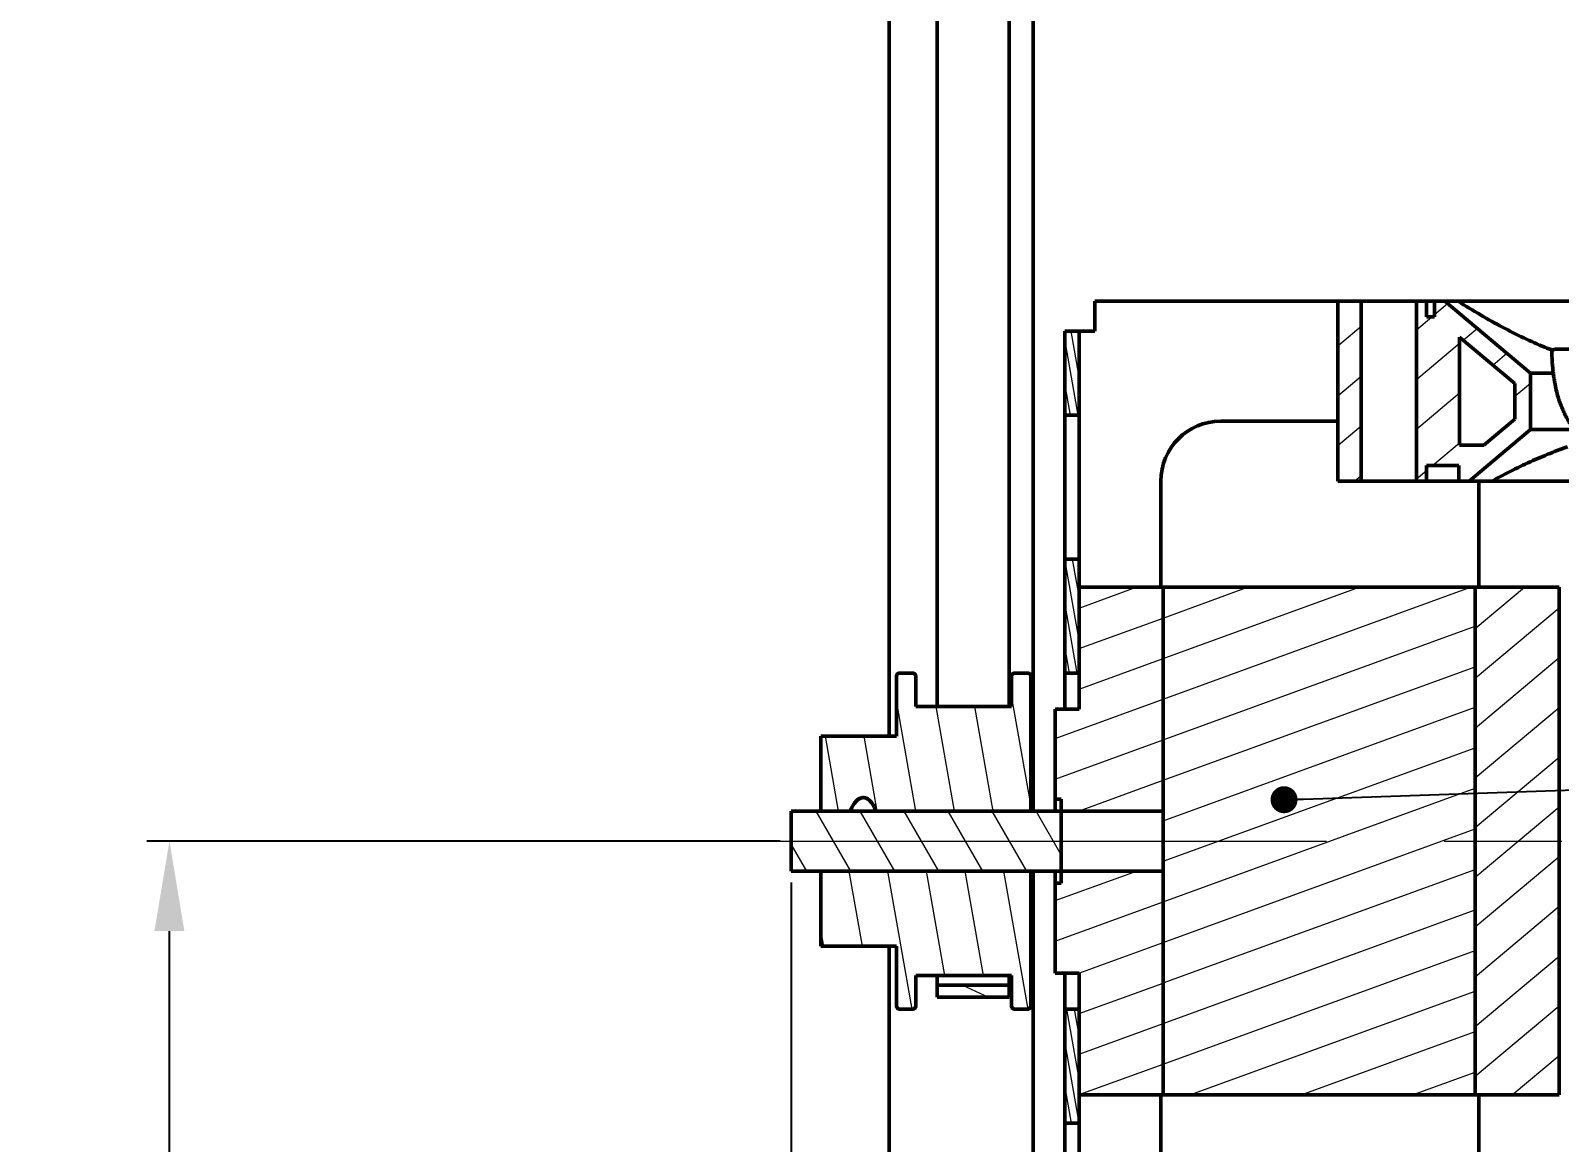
# Model space of a CAD drawing. Header units: inches. Extents: x -2049 to -860, y -317 to 524.
# Drawn here: x -1206 to -1121, y 83.4 to 145.2 of the extents above; entities that cross this region are included whole.
import ezdxf

# ---------------------------------------------------------------- set-up
doc = ezdxf.new("R2010")
doc.units = ezdxf.units.IN
doc.header["$LTSCALE"] = 2.574606
doc.header["$MEASUREMENT"] = 0
doc.header["$PDMODE"] = 3
doc.header["$PDSIZE"] = 0.3125
doc.linetypes.add('CENTERX2', pattern=[20.32, 12.7, -2.54, 2.54, -2.54])
doc.layers.get('0').update_dxf_attribs({"linetype": 'CONTINUOUS', "lineweight": 50})
doc.layers.get('Defpoints').update_dxf_attribs({"linetype": 'CONTINUOUS'})
for name, color, linetype, lineweight in [('dim', 7, 'CONTINUOUS', 9), ('from', 7, 'CONTINUOUS', 15), ('中心线', 7, 'CENTERX2', 15), ('细实线', 7, 'CONTINUOUS', 9), ('风扇', 7, 'CONTINUOUS', 50)]:
    doc.layers.add(name, color=color, linetype=linetype, lineweight=lineweight)
doc.styles.add('TEXTSTYLE_1', font='gdt', dxfattribs={"width": 0.8})
doc.dimstyles.new('ISO-25', dxfattribs={"dimtxt": 5, "dimasz": 5, "dimexe": 1.25, "dimexo": 0.625, "dimtad": 1, "dimdec": 0, "dimlfac": 1.5, "dimdsep": 46, "dimtxsty": 'TEXTSTYLE_1', "dimcen": 2.5, "dimclrd": 256, "dimclre": 256, "dimclrt": 256, "dimadec": 0, "dimazin": 0, "dimtfac": 1, "dimtdec": 0, "dimtmove": 0, "dimatfit": 3, "dimfxl": 1, "dimlwd": 25, "dimarcsym": 0})
doc.dimstyles.new('ISO-25$0', dxfattribs={"dimtxt": 5, "dimasz": 5, "dimexe": 1.25, "dimexo": 0.625, "dimtad": 1, "dimdec": 0, "dimlfac": 1.5, "dimdsep": 46, "dimtxsty": 'TEXTSTYLE_1', "dimcen": 2.5, "dimclrd": 256, "dimclre": 256, "dimclrt": 256, "dimadec": 0, "dimazin": 0, "dimtfac": 1, "dimtdec": 0, "dimtmove": 0, "dimatfit": 3, "dimfxl": 1, "dimlwd": 25, "dimarcsym": 0})
pattern_1 = [(40, (-1850.867, 3648.156), (-1.3605671, 1.6214607), [])]

# ---------------------------------------------------------------- blocks, each defined once
blk = doc.blocks.new('*D51')
at = {"layer": 'Defpoints', "color": 0, "transparency": 16777216}
for p in [(-1198.259, 100.168), (-1163.703, 100.168), (-1171.593, 52.37)]:
    blk.add_point(p, dxfattribs=at)
at = {"layer": 'dim', "lineweight": -2, "transparency": 16777216}
for p, q in [((-1164.328, 100.168), (-1199.509, 100.168)), ((-1172.218, 52.37), (-1199.509, 52.37))]:
    blk.add_line(p, q, dxfattribs=at)
at = {"layer": 'dim', "lineweight": 25, "transparency": 16777216}
blk.add_line((-1198.259, 57.37), (-1198.259, 95.168), dxfattribs=at)
at = {"layer": 'dim', "transparency": 16777216}
for points in [[(-1199.092, 95.168), (-1197.426, 95.168), (-1198.259, 100.168)], [(-1199.092, 57.37), (-1197.426, 57.37), (-1198.259, 52.37)]]:
    blk.add_solid(points, dxfattribs=at)
at = {"layer": 'dim', "transparency": 16777216, "insert": (-1201.384, 74.252), "char_height": 5, "attachment_point": 5, "rotation": 90, "style": 'TEXTSTYLE_1'}
blk.add_mtext('72', dxfattribs=at)
blk = doc.blocks.new('*D56')
at = {"layer": 'Defpoints', "color": 0, "transparency": 16777216}
for p in [(-1218.049, 403.303), (-1091.407, 403.303), (-1171.593, 52.37)]:
    blk.add_point(p, dxfattribs=at)
at = {"layer": 'dim', "lineweight": -2, "transparency": 16777216}
for p, q in [((-1092.032, 403.303), (-1219.299, 403.303)), ((-1172.218, 52.37), (-1219.299, 52.37))]:
    blk.add_line(p, q, dxfattribs=at)
at = {"layer": 'dim', "lineweight": 25, "transparency": 16777216}
blk.add_line((-1218.049, 57.37), (-1218.049, 398.303), dxfattribs=at)
at = {"layer": 'dim', "transparency": 16777216}
for points in [[(-1218.882, 398.303), (-1217.215, 398.303), (-1218.049, 403.303)], [(-1218.882, 57.37), (-1217.215, 57.37), (-1218.049, 52.37)]]:
    blk.add_solid(points, dxfattribs=at)
at = {"layer": 'dim', "transparency": 16777216, "insert": (-1221.174, 224.866), "char_height": 5, "attachment_point": 5, "rotation": 90, "style": 'TEXTSTYLE_1'}
blk.add_mtext('526', dxfattribs=at)
blk = doc.blocks.new('*D57')
at = {"layer": 'Defpoints', "color": 0, "transparency": 16777216}
for p in [(-1231.845, 446.968), (-1055.93, 446.968), (-1171.593, 52.37)]:
    blk.add_point(p, dxfattribs=at)
at = {"layer": 'dim', "lineweight": -2, "transparency": 16777216}
for p, q in [((-1056.555, 446.968), (-1233.095, 446.968)), ((-1172.218, 52.37), (-1233.095, 52.37))]:
    blk.add_line(p, q, dxfattribs=at)
at = {"layer": 'dim', "lineweight": 25, "transparency": 16777216}
blk.add_line((-1231.845, 57.37), (-1231.845, 441.968), dxfattribs=at)
at = {"layer": 'dim', "transparency": 16777216}
for points in [[(-1232.678, 441.968), (-1231.011, 441.968), (-1231.845, 446.968)], [(-1232.678, 57.37), (-1231.011, 57.37), (-1231.845, 52.37)]]:
    blk.add_solid(points, dxfattribs=at)
at = {"layer": 'dim', "transparency": 16777216, "insert": (-1234.97, 248.072), "char_height": 5, "attachment_point": 5, "rotation": 90, "style": 'TEXTSTYLE_1'}
blk.add_mtext('592', dxfattribs=at)
blk = doc.blocks.new('*D58')
at = {"layer": 'Defpoints', "color": 0, "transparency": 16777216}
for p in [(-1245.641, 472.967), (-1107.928, 472.967), (-1171.593, 52.37)]:
    blk.add_point(p, dxfattribs=at)
at = {"layer": 'dim', "lineweight": -2, "transparency": 16777216}
for p, q in [((-1108.553, 472.967), (-1246.891, 472.967)), ((-1172.218, 52.37), (-1246.891, 52.37))]:
    blk.add_line(p, q, dxfattribs=at)
at = {"layer": 'dim', "lineweight": 25, "transparency": 16777216}
blk.add_line((-1245.641, 57.37), (-1245.641, 467.967), dxfattribs=at)
at = {"layer": 'dim', "transparency": 16777216}
for points in [[(-1246.474, 467.967), (-1244.807, 467.967), (-1245.641, 472.967)], [(-1246.474, 57.37), (-1244.807, 57.37), (-1245.641, 52.37)]]:
    blk.add_solid(points, dxfattribs=at)
at = {"layer": 'dim', "transparency": 16777216, "insert": (-1248.766, 260.462), "char_height": 5, "attachment_point": 5, "rotation": 90, "style": 'TEXTSTYLE_1'}
blk.add_mtext('630', dxfattribs=at)
blk = doc.blocks.new('*D59')
at = {"layer": 'Defpoints', "color": 0, "transparency": 16777216}
for p in [(-1163.703, 98.502), (-956.437, 71.503), (-956.437, 39.031)]:
    blk.add_point(p, dxfattribs=at)
at = {"layer": 'dim', "lineweight": -2, "transparency": 16777216}
for p, q in [((-1163.703, 97.877), (-1163.703, 37.781)), ((-956.437, 70.878), (-956.437, 37.781))]:
    blk.add_line(p, q, dxfattribs=at)
at = {"layer": 'dim', "lineweight": 25, "transparency": 16777216}
blk.add_line((-1158.703, 39.031), (-961.437, 39.031), dxfattribs=at)
at = {"layer": 'dim', "transparency": 16777216}
for points in [[(-1158.703, 39.864), (-1158.703, 38.197), (-1163.703, 39.031)], [(-961.437, 39.864), (-961.437, 38.197), (-956.437, 39.031)]]:
    blk.add_solid(points, dxfattribs=at)
at = {"layer": 'dim', "transparency": 16777216, "insert": (-1060.684, 42.156), "char_height": 5, "attachment_point": 5, "style": 'TEXTSTYLE_1'}
blk.add_mtext('311', dxfattribs=at)

msp = doc.modelspace()

# ---------------------------------------------------------------- hatches: boundary and pattern name
at = {"layer": '细实线', "linetype": 'Continuous'}
h = msp.add_hatch(dxfattribs=at)
h.set_pattern_fill('DEFAULT__7', color=256, scale=3.758362, angle=155, style=0, pattern_type=0)
h.set_pattern_definition([(155, (-1203.7235, 1516.919), (-1.588352, -3.406233), [])])
edge = h.paths.add_edge_path()
edge.add_line((-1151.593, 91.504), (-1155.593, 91.504))
edge.add_line((-1155.593, 91.504), (-1155.593, 92.171))
edge.add_line((-1151.593, 92.171), (-1155.593, 92.171))
edge.add_line((-1151.593, 91.504), (-1151.593, 92.171))
edge = h.paths.add_edge_path()
edge.add_line((-1151.593, 466.321), (-1151.593, 467.007))
edge.add_line((-1151.593, 466.321), (-1155.593, 466.321))
edge.add_line((-1155.593, 466.321), (-1155.593, 467.007))
edge.add_line((-1151.593, 467.007), (-1155.593, 467.007))
h = msp.add_hatch(dxfattribs=at)
h.set_pattern_fill('ANSI31', color=256, scale=0.666667, angle=-5, style=0)
h.set_pattern_definition(pattern_1)
edge = h.paths.add_edge_path()
edge.add_line((-1066.979, 121.034), (-1065.188, 121.034))
edge.add_line((-1066.979, 121.034), (-1066.979, 120.168))
edge.add_line((-1067.545, 120.168), (-1066.979, 120.168))
edge.add_line((-1067.545, 120.168), (-1070.962, 123.034))
edge.add_line((-1070.962, 123.034), (-1070.962, 126.168))
edge.add_line((-1070.962, 126.168), (-1066.195, 130.167))
edge.add_line((-1066.195, 130.167), (-1065.628, 130.167))
edge.add_line((-1065.628, 129.301), (-1065.628, 130.167))
edge.add_line((-1065.628, 129.301), (-1065.188, 129.301))
edge.add_line((-1065.188, 129.301), (-1065.188, 130.167))
edge.add_line((-1065.188, 130.167), (-1064.621, 130.167))
edge.add_line((-1064.621, 120.168), (-1064.621, 130.167))
edge.add_line((-1065.188, 120.168), (-1064.621, 120.168))
edge.add_line((-1065.188, 121.034), (-1065.188, 120.168))
edge = h.paths.add_edge_path()
edge.add_line((-1086.628, 128.501), (-1086.659, 128.501))
edge.add_line((-1086.659, 128.501), (-1086.659, 129.334))
edge.add_line((-1107.793, 129.334), (-1086.659, 129.334))
edge.add_line((-1107.793, 129.334), (-1107.793, 130.167))
edge.add_line((-1107.793, 130.167), (-1085.795, 130.167))
edge.add_line((-1085.795, 129.334), (-1085.795, 130.167))
edge.add_arc((-1086.628, 129.334), 0.833, 269.99906, 359.99939)
edge = h.paths.add_edge_path()
edge.add_line((-1128.4, 129.301), (-1127.96, 129.301))
edge.add_line((-1127.96, 129.301), (-1127.96, 130.167))
edge.add_line((-1127.96, 130.167), (-1127.393, 130.167))
edge.add_line((-1127.393, 130.167), (-1122.626, 126.168))
edge.add_line((-1122.626, 123.034), (-1122.626, 126.168))
edge.add_line((-1122.626, 123.034), (-1126.043, 120.168))
edge.add_line((-1126.609, 120.168), (-1126.043, 120.168))
edge.add_line((-1126.609, 121.034), (-1126.609, 120.168))
edge.add_line((-1128.4, 121.034), (-1126.609, 121.034))
edge.add_line((-1128.4, 121.034), (-1128.4, 120.168))
edge.add_line((-1128.967, 120.168), (-1128.4, 120.168))
edge.add_line((-1128.967, 120.168), (-1128.967, 130.167))
edge.add_line((-1128.967, 130.167), (-1128.4, 130.167))
edge.add_line((-1128.4, 129.301), (-1128.4, 130.167))
edge.add_line((-1126.565, 122.168), (-1126.565, 128.168))
edge.add_line((-1125.215, 122.168), (-1126.565, 122.168))
edge.add_line((-1123.493, 123.613), (-1125.215, 122.168))
edge.add_line((-1123.493, 123.613), (-1123.493, 125.589))
edge.add_line((-1126.565, 128.168), (-1123.493, 125.589))
edge = h.paths.add_edge_path()
edge.add_line((-1060.257, 120.168), (-1060.257, 130.167))
edge.add_line((-1061.558, 120.168), (-1060.257, 120.168))
edge.add_line((-1061.558, 120.168), (-1061.558, 130.167))
edge.add_line((-1061.558, 130.167), (-1060.257, 130.167))
edge = h.paths.add_edge_path()
edge.add_line((-1133.33, 130.167), (-1132.03, 130.167))
edge.add_line((-1132.03, 120.168), (-1132.03, 130.167))
edge.add_line((-1133.33, 120.168), (-1132.03, 120.168))
edge.add_line((-1133.33, 120.168), (-1133.33, 130.167))
h = msp.add_hatch(dxfattribs=at)
h.set_pattern_fill('ANSI31', color=256, scale=0.133333, angle=235, style=0)
h.set_pattern_definition([(280, (-1850.8669, 3648.15607), (0.41690195, 0.07351106), [])])
edge = h.paths.add_edge_path()
edge.add_line((-1148.504, 71.836), (-1148.504, 76.503))
edge.add_line((-1148.504, 76.503), (-1147.704, 76.503))
edge.add_line((-1147.704, 71.836), (-1147.704, 76.503))
edge.add_line((-1147.704, 71.836), (-1148.504, 71.836))
edge = h.paths.add_edge_path()
edge.add_line((-1148.504, 84.502), (-1148.504, 90.835))
edge.add_line((-1147.704, 90.835), (-1148.504, 90.835))
edge.add_line((-1147.704, 84.502), (-1147.704, 90.835))
edge.add_line((-1148.504, 84.502), (-1147.704, 84.502))
edge = h.paths.add_edge_path()
edge.add_line((-1148.504, 109.501), (-1148.504, 115.835))
edge.add_line((-1148.504, 115.835), (-1147.704, 115.835))
edge.add_line((-1147.704, 109.501), (-1147.704, 115.835))
edge.add_line((-1147.704, 109.501), (-1148.504, 109.501))
edge = h.paths.add_edge_path()
edge.add_line((-1148.504, 123.834), (-1148.504, 128.501))
edge.add_line((-1147.704, 128.501), (-1148.504, 128.501))
edge.add_line((-1147.704, 123.834), (-1147.704, 128.501))
edge.add_line((-1148.504, 123.834), (-1147.704, 123.834))
h = msp.add_hatch(dxfattribs=at)
h.set_pattern_fill('ANSI31', color=256, scale=0.666667, angle=155, style=0)
h.set_pattern_definition([(200, (-1850.867, 3648.156), (0.7239426, -1.989016), [])])
edge = h.paths.add_edge_path()
edge.add_line((-1148.704, 102.502), (-1148.704, 101.835))
edge.add_line((-1149.037, 102.502), (-1148.704, 102.502))
edge.add_line((-1149.037, 107.502), (-1149.037, 102.502))
edge.add_line((-1149.037, 107.502), (-1147.704, 107.502))
edge.add_line((-1147.704, 114.268), (-1147.704, 107.502))
edge.add_line((-1143.044, 114.268), (-1147.704, 114.268))
edge.add_line((-1143.044, 114.268), (-1143.044, 101.835))
edge.add_line((-1143.044, 101.835), (-1148.704, 101.835))
edge = h.paths.add_edge_path()
edge.add_line((-1148.704, 98.502), (-1148.704, 97.835))
edge.add_line((-1143.044, 98.502), (-1148.704, 98.502))
edge.add_line((-1143.044, 98.502), (-1143.044, 86.069))
edge.add_line((-1147.704, 86.069), (-1143.044, 86.069))
edge.add_line((-1147.704, 92.835), (-1147.704, 86.069))
edge.add_line((-1149.037, 92.835), (-1147.704, 92.835))
edge.add_line((-1149.037, 97.835), (-1149.037, 92.835))
edge.add_line((-1149.037, 97.835), (-1148.704, 97.835))
edge = h.paths.add_edge_path()
edge.add_line((-1125.705, 114.268), (-1143.037, 114.268))
edge.add_line((-1125.705, 114.268), (-1125.705, 86.069))
edge.add_line((-1143.037, 86.069), (-1125.705, 86.069))
edge.add_line((-1143.037, 114.268), (-1143.037, 86.069))
h = msp.add_hatch(dxfattribs=at)
h.set_pattern_fill('ANSI31', color=256, scale=0.666667, angle=-5, style=0)
h.set_pattern_definition(pattern_1)
edge = h.paths.add_edge_path()
edge.add_line((-1125.698, 86.069), (-1121.038, 86.069))
edge.add_line((-1125.698, 114.268), (-1125.698, 86.069))
edge.add_line((-1121.038, 114.268), (-1125.698, 114.268))
edge.add_line((-1121.038, 114.268), (-1121.038, 86.069))
h = msp.add_hatch(dxfattribs=at)
h.set_pattern_fill('ANSI31', color=256, scale=0.666667, angle=235, style=0)
h.set_pattern_definition([(280, (-1850.867, 3648.156), (2.0845097, 0.3675553), [])])
edge = h.paths.add_edge_path()
edge.add_line((-1150.392, 91.002), (-1150.392, 98.498))
edge.add_spline(control_points=[(-1150.392, 91.002), (-1150.392, 90.904), (-1150.461, 90.835), (-1150.559, 90.835)], knot_values=[0, 0, 0, 0, 1, 1, 1, 1], weights=[1, 0.804738, 0.804738, 1], degree=3, periodic=0)
edge.add_line((-1151.292, 90.835), (-1150.559, 90.835))
edge.add_spline(control_points=[(-1151.292, 90.835), (-1151.39, 90.835), (-1151.459, 90.904), (-1151.459, 91.002)], knot_values=[0, 0, 0, 0, 1, 1, 1, 1], weights=[1, 0.804738, 0.804738, 1], degree=3, periodic=0)
edge.add_line((-1151.459, 91.002), (-1151.459, 92.694))
edge.add_line((-1156.792, 92.694), (-1151.459, 92.694))
edge.add_line((-1156.792, 91.002), (-1156.792, 92.694))
edge.add_spline(control_points=[(-1156.792, 91.002), (-1156.792, 90.904), (-1156.861, 90.835), (-1156.959, 90.835)], knot_values=[0, 0, 0, 0, 1, 1, 1, 1], weights=[1, 0.804738, 0.804738, 1], degree=3, periodic=0)
edge.add_line((-1157.692, 90.835), (-1156.959, 90.835))
edge.add_spline(control_points=[(-1157.692, 90.835), (-1157.79, 90.835), (-1157.859, 90.904), (-1157.859, 91.002)], knot_values=[0, 0, 0, 0, 1, 1, 1, 1], weights=[1, 0.804738, 0.804738, 1], degree=3, periodic=0)
edge.add_line((-1157.859, 91.002), (-1157.859, 94.335))
edge.add_line((-1162.058, 94.335), (-1157.859, 94.335))
edge.add_line((-1162.058, 94.335), (-1162.058, 98.498))
edge.add_line((-1162.058, 98.498), (-1150.392, 98.498))
edge = h.paths.add_edge_path()
edge.add_line((-1150.392, 101.839), (-1150.392, 109.335))
edge.add_line((-1158.982, 101.839), (-1150.392, 101.839))
edge.add_spline(control_points=[(-1158.982, 101.839), (-1159.018, 101.93), (-1159.096, 102.099), (-1159.236, 102.317), (-1159.4, 102.485), (-1159.588, 102.585), (-1159.794, 102.593), (-1159.992, 102.499), (-1160.165, 102.329), (-1160.309, 102.107), (-1160.39, 101.933), (-1160.427, 101.839)], knot_values=[0, 0, 0, 0, 0.111111, 0.222222, 0.333333, 0.444444, 0.555556, 0.666667, 0.777778, 0.888889, 1, 1, 1, 1], degree=3, periodic=0)
edge.add_line((-1162.058, 101.839), (-1160.427, 101.839))
edge.add_line((-1162.058, 101.839), (-1162.058, 106.002))
edge.add_line((-1162.058, 106.002), (-1157.859, 106.002))
edge.add_line((-1157.859, 106.002), (-1157.859, 109.335))
edge.add_spline(control_points=[(-1157.692, 109.501), (-1157.79, 109.501), (-1157.859, 109.432), (-1157.859, 109.335)], knot_values=[0, 0, 0, 0, 1, 1, 1, 1], weights=[1, 0.804738, 0.804738, 1], degree=3, periodic=0)
edge.add_line((-1157.692, 109.501), (-1156.959, 109.501))
edge.add_spline(control_points=[(-1156.792, 109.335), (-1156.792, 109.432), (-1156.861, 109.501), (-1156.959, 109.501)], knot_values=[0, 0, 0, 0, 1, 1, 1, 1], weights=[1, 0.804738, 0.804738, 1], degree=3, periodic=0)
edge.add_line((-1156.792, 107.643), (-1156.792, 109.335))
edge.add_line((-1156.792, 107.643), (-1151.459, 107.643))
edge.add_line((-1151.459, 107.643), (-1151.459, 109.335))
edge.add_spline(control_points=[(-1151.292, 109.501), (-1151.39, 109.501), (-1151.459, 109.432), (-1151.459, 109.335)], knot_values=[0, 0, 0, 0, 1, 1, 1, 1], weights=[1, 0.804738, 0.804738, 1], degree=3, periodic=0)
edge.add_line((-1151.292, 109.501), (-1150.559, 109.501))
edge.add_spline(control_points=[(-1150.392, 109.335), (-1150.392, 109.432), (-1150.461, 109.501), (-1150.559, 109.501)], knot_values=[0, 0, 0, 0, 1, 1, 1, 1], weights=[1, 0.804738, 0.804738, 1], degree=3, periodic=0)
h = msp.add_hatch(dxfattribs=at)
h.set_pattern_fill('ANSI31', color=256, scale=0.666667, angle=75, style=0)
h.set_pattern_definition([(120, (-1850.867, 3648.156), (-1.8330871, -1.0583333), [])])
edge = h.paths.add_edge_path()
edge.add_line((-1148.704, 101.835), (-1148.704, 98.502))
edge.add_line((-1163.703, 98.502), (-1148.704, 98.502))
edge.add_line((-1163.703, 101.835), (-1163.703, 98.502))
edge.add_line((-1163.703, 101.835), (-1148.704, 101.835))

# ---------------------------------------------------------------- linework, layer by layer
at = {"color": 7, "linetype": 'Continuous'}
for p, q in [((-1155.593, 107.643), (-1155.593, 456.03)), ((-1151.593, 454.49), (-1151.593, 107.643)), ((-1158.26, 378.372), (-1158.26, 106.002)), ((-1150.26, 378.372), (-1150.26, 101.835)), ((-1146.837, 128.501), (-1146.837, 130.167)), ((-1133.332, 130.167), (-1146.837, 130.167)), ((-1133.33, 130.167), (-1132.03, 130.167)), ((-1133.33, 120.168), (-1133.33, 130.167)), ((-1133.33, 120.168), (-1133.33, 130.167)), ((-1133.33, 130.167), (-1065.263, 130.167)), ((-1132.03, 120.168), (-1132.03, 130.167)), ((-1132.03, 120.168), (-1132.03, 130.167)), ((-1128.967, 120.168), (-1128.967, 130.167)), ((-1128.967, 130.167), (-1128.4, 130.167)), ((-1128.967, 120.168), (-1128.967, 130.167)), ((-1128.4, 129.301), (-1128.4, 130.167)), ((-1128.4, 129.301), (-1128.4, 130.167)), ((-1127.96, 129.301), (-1127.96, 130.167)), ((-1127.96, 130.167), (-1127.393, 130.167)), ((-1127.96, 129.301), (-1127.96, 130.167)), ((-1127.393, 130.167), (-1122.626, 126.168)), ((-1127.393, 130.167), (-1122.626, 126.168)), ((-1128.4, 129.301), (-1127.96, 129.301)), ((-1128.4, 129.301), (-1127.96, 129.301)), ((-1148.504, 123.834), (-1148.504, 128.501)), ((-1147.704, 128.501), (-1148.504, 128.501)), ((-1148.504, 128.501), (-1148.504, 107.502)), ((-1148.504, 128.501), (-1146.837, 128.501)), ((-1147.704, 123.834), (-1147.704, 128.501)), ((-1147.704, 128.501), (-1147.704, 107.502)), ((-1126.565, 122.168), (-1126.565, 128.168)), ((-1126.565, 128.168), (-1123.493, 125.589)), ((-1126.565, 122.168), (-1126.565, 128.168)), ((-1126.565, 128.168), (-1123.493, 125.589)), ((-1122.626, 123.034), (-1122.626, 126.168)), ((-1122.626, 123.034), (-1122.626, 126.168)), ((-1122.626, 126.168), (-1121.36, 126.168)), ((-1123.493, 123.613), (-1123.493, 125.589)), ((-1123.493, 123.613), (-1123.493, 125.589)), ((-1148.504, 123.834), (-1147.704, 123.834)), ((-1148.504, 123.834), (-1147.704, 123.834)), ((-1133.332, 123.501), (-1139.837, 123.501)), ((-1123.493, 123.613), (-1125.215, 122.168)), ((-1123.493, 123.613), (-1125.215, 122.168)), ((-1122.626, 123.034), (-1126.043, 120.168)), ((-1122.626, 123.034), (-1126.043, 120.168)), ((-1122.626, 123.034), (-1120.194, 123.034)), ((-1125.215, 122.168), (-1126.565, 122.168)), ((-1125.215, 122.168), (-1126.565, 122.168)), ((-1128.4, 121.034), (-1126.609, 121.034)), ((-1128.4, 121.034), (-1128.4, 120.168)), ((-1128.4, 121.034), (-1128.4, 120.168)), ((-1128.4, 121.034), (-1126.609, 121.034)), ((-1126.609, 121.034), (-1126.609, 120.168)), ((-1126.609, 121.034), (-1126.609, 120.168)), ((-1143.171, 120.168), (-1143.171, 114.268)), ((-1133.331, 120.168), (-1128.4, 120.168)), ((-1133.33, 120.168), (-1132.03, 120.168)), ((-1128.967, 120.168), (-1128.4, 120.168)), ((-1128.398, 120.168), (-1065.263, 120.168)), ((-1126.609, 120.168), (-1126.043, 120.168)), ((-1125.505, 114.268), (-1125.505, 120.168)), ((-1148.504, 109.501), (-1148.504, 115.835)), ((-1148.504, 115.835), (-1147.704, 115.835)), ((-1148.504, 115.835), (-1147.704, 115.835)), ((-1147.704, 109.501), (-1147.704, 115.835)), ((-1147.704, 114.268), (-1147.704, 107.502)), ((-1143.044, 114.268), (-1147.704, 114.268)), ((-1143.044, 114.268), (-1147.704, 114.268)), ((-1143.044, 114.268), (-1143.044, 101.835)), ((-1143.044, 114.268), (-1143.044, 101.835)), ((-1125.705, 114.268), (-1143.037, 114.268)), ((-1143.037, 114.268), (-1143.037, 86.069)), ((-1121.038, 114.268), (-1143.037, 114.268)), ((-1125.705, 114.268), (-1125.705, 86.069)), ((-1125.705, 114.268), (-1125.705, 86.069)), ((-1125.698, 114.268), (-1125.698, 86.069)), ((-1121.038, 114.268), (-1121.038, 86.069)), ((-1121.038, 114.268), (-1121.038, 86.069)), ((-1157.859, 106.002), (-1157.859, 109.335)), ((-1157.859, 106.002), (-1157.859, 109.335)), ((-1157.692, 109.501), (-1156.959, 109.501)), ((-1157.692, 109.501), (-1156.959, 109.501)), ((-1156.792, 107.643), (-1156.792, 109.335)), ((-1156.792, 107.643), (-1156.792, 109.335)), ((-1151.459, 107.643), (-1151.459, 109.335)), ((-1151.459, 107.643), (-1151.459, 109.335)), ((-1151.292, 109.501), (-1150.559, 109.501)), ((-1151.292, 109.501), (-1150.559, 109.501)), ((-1150.392, 101.839), (-1150.392, 109.335)), ((-1150.392, 101.835), (-1150.392, 109.335)), ((-1147.704, 109.501), (-1148.504, 109.501)), ((-1147.704, 109.501), (-1148.504, 109.501)), ((-1156.792, 107.643), (-1151.459, 107.643)), ((-1156.792, 107.643), (-1151.459, 107.643)), ((-1149.037, 107.502), (-1149.037, 102.502)), ((-1149.037, 107.502), (-1147.704, 107.502)), ((-1149.037, 107.502), (-1149.037, 101.835)), ((-1149.037, 107.502), (-1147.704, 107.502)), ((-1162.058, 101.839), (-1162.058, 106.002)), ((-1162.058, 106.002), (-1157.859, 106.002)), ((-1162.058, 106.002), (-1162.058, 101.835)), ((-1162.058, 106.002), (-1157.859, 106.002)), ((-1149.037, 102.502), (-1148.704, 102.502)), ((-1149.037, 102.502), (-1148.704, 102.502)), ((-1148.704, 102.502), (-1148.704, 101.835)), ((-1148.704, 102.502), (-1148.704, 97.835)), ((-1163.703, 101.835), (-1163.703, 98.502)), ((-1163.703, 101.835), (-1148.704, 101.835)), ((-1163.703, 101.835), (-1163.703, 98.502)), ((-1163.703, 101.835), (-1143.044, 101.835)), ((-1162.058, 101.839), (-1160.427, 101.839)), ((-1162.058, 101.839), (-1160.427, 101.839)), ((-1160.333, 101.836), (-1160.427, 101.839)), ((-1158.982, 101.839), (-1150.392, 101.839)), ((-1158.982, 101.839), (-1150.392, 101.839)), ((-1143.044, 101.835), (-1148.704, 101.835)), ((-1148.704, 101.835), (-1148.704, 98.502)), ((-1163.703, 98.502), (-1148.704, 98.502)), ((-1163.703, 98.502), (-1143.044, 98.502)), ((-1162.058, 98.502), (-1162.058, 94.335)), ((-1162.058, 94.335), (-1162.058, 98.498)), ((-1162.058, 98.498), (-1150.392, 98.498)), ((-1162.058, 98.498), (-1150.392, 98.498)), ((-1150.392, 91.002), (-1150.392, 98.502)), ((-1150.392, 91.002), (-1150.392, 98.498)), ((-1150.26, 98.502), (-1150.26, 70.503)), ((-1149.037, 98.502), (-1149.037, 92.835)), ((-1149.037, 97.835), (-1149.037, 92.835)), ((-1149.037, 97.835), (-1148.704, 97.835)), ((-1149.037, 97.835), (-1148.704, 97.835)), ((-1148.704, 98.502), (-1148.704, 97.835)), ((-1143.044, 98.502), (-1148.704, 98.502)), ((-1143.044, 98.502), (-1143.044, 86.069)), ((-1143.044, 98.502), (-1143.044, 86.069)), ((-1162.058, 94.335), (-1157.859, 94.335)), ((-1162.058, 94.335), (-1157.859, 94.335)), ((-1158.26, 94.335), (-1158.26, 70.503)), ((-1157.859, 91.002), (-1157.859, 94.335)), ((-1157.859, 91.002), (-1157.859, 94.335)), ((-1156.792, 92.694), (-1151.459, 92.694)), ((-1156.792, 91.002), (-1156.792, 92.694)), ((-1156.792, 91.002), (-1156.792, 92.694)), ((-1156.792, 92.694), (-1151.459, 92.694)), ((-1155.593, 92.694), (-1155.593, 91.504)), ((-1151.593, 91.504), (-1151.593, 92.694)), ((-1151.459, 91.002), (-1151.459, 92.694)), ((-1151.459, 91.002), (-1151.459, 92.694)), ((-1149.037, 92.835), (-1147.704, 92.835)), ((-1149.037, 92.835), (-1147.704, 92.835)), ((-1148.504, 92.835), (-1148.504, 71.836)), ((-1147.704, 92.835), (-1147.704, 86.069)), ((-1147.704, 92.835), (-1147.704, 71.836)), ((-1155.593, 91.504), (-1155.593, 92.171)), ((-1151.593, 92.171), (-1155.593, 92.171)), ((-1151.593, 92.171), (-1155.593, 92.171)), ((-1151.593, 91.504), (-1151.593, 92.171)), ((-1151.593, 91.504), (-1155.593, 91.504)), ((-1151.593, 91.504), (-1155.593, 91.504)), ((-1157.692, 90.835), (-1156.959, 90.835)), ((-1157.692, 90.835), (-1156.959, 90.835)), ((-1151.292, 90.835), (-1150.559, 90.835)), ((-1151.292, 90.835), (-1150.559, 90.835)), ((-1148.504, 84.502), (-1148.504, 90.835)), ((-1147.704, 90.835), (-1148.504, 90.835)), ((-1147.704, 90.835), (-1148.504, 90.835)), ((-1147.704, 84.502), (-1147.704, 90.835)), ((-1147.704, 86.069), (-1143.044, 86.069)), ((-1147.704, 86.069), (-1143.044, 86.069)), ((-1143.171, 86.069), (-1143.171, 80.169)), ((-1143.037, 86.069), (-1125.705, 86.069)), ((-1143.037, 86.069), (-1125.705, 86.069)), ((-1125.698, 86.069), (-1121.038, 86.069)), ((-1125.698, 86.069), (-1121.038, 86.069)), ((-1125.505, 80.169), (-1125.505, 86.069)), ((-1148.504, 84.502), (-1147.704, 84.502)), ((-1148.504, 84.502), (-1147.704, 84.502))]:
    msp.add_line(p, q, dxfattribs=at)
for centre, radius, start, end in [((-1139.837, 120.168), 3.333, 90, 180), ((-1157.692, 109.335), 0.167, 90, 180), ((-1156.959, 109.335), 0.167, 0, 90), ((-1151.292, 109.335), 0.167, 90, 180), ((-1150.559, 109.335), 0.167, 0, 90), ((-1157.692, 91.002), 0.167, 180, 270), ((-1156.959, 91.002), 0.167, 270, 0), ((-1151.292, 91.002), 0.167, 180, 270), ((-1150.559, 91.002), 0.167, 270, 0)]:
    msp.add_arc(centre, radius, start, end, dxfattribs=at)
msp.add_ellipse((-1159.704, 100.168), major_axis=(0, -2.417), ratio=0.413737, start_param=2.334064, end_param=3.949121, dxfattribs=at)
for points, knots in [([(-1126.658, 130.167), (-1126.244, 129.904), (-1125.427, 129.404), (-1124.205, 128.721), (-1123.013, 128.121), (-1122.078, 127.706), (-1121.541, 127.491), (-1121.398, 127.435)], [0, 0, 0, 0, 1.325423, 2.583313, 3.780856, 4.927132, 5.342758, 5.342758, 5.342758, 5.342758]), ([(-1120.578, 122.067), (-1120.854, 121.972), (-1121.499, 121.736), (-1122.514, 121.31), (-1123.635, 120.775), (-1124.382, 120.378), (-1124.76, 120.168)], [5.064414, 5.064414, 5.064414, 5.064414, 5.851368, 6.92012, 8.035242, 9.203078, 9.203078, 9.203078, 9.203078])]:
    msp.add_open_spline(points, degree=3, knots=knots, dxfattribs=at)
for points, start_tangent, end_tangent in [([(-1157.692, 109.501), (-1157.699, 109.501), (-1157.707, 109.501), (-1157.715, 109.5), (-1157.722, 109.499), (-1157.73, 109.497), (-1157.738, 109.495), (-1157.746, 109.493), (-1157.753, 109.49), (-1157.761, 109.487), (-1157.769, 109.483), (-1157.776, 109.479), (-1157.783, 109.474), (-1157.79, 109.469), (-1157.797, 109.464), (-1157.804, 109.459), (-1157.81, 109.453), (-1157.816, 109.446), (-1157.821, 109.44), (-1157.827, 109.433), (-1157.831, 109.426), (-1157.836, 109.419), (-1157.84, 109.411), (-1157.844, 109.404), (-1157.847, 109.396), (-1157.85, 109.388), (-1157.852, 109.381), (-1157.854, 109.373), (-1157.856, 109.365), (-1157.857, 109.357), (-1157.858, 109.35), (-1157.858, 109.342), (-1157.859, 109.335)], (-1, 0), (0, -1)), ([(-1156.792, 109.335), (-1156.792, 109.342), (-1156.793, 109.35), (-1156.794, 109.357), (-1156.795, 109.365), (-1156.796, 109.373), (-1156.798, 109.381), (-1156.801, 109.388), (-1156.804, 109.396), (-1156.807, 109.404), (-1156.811, 109.411), (-1156.815, 109.419), (-1156.819, 109.426), (-1156.824, 109.433), (-1156.829, 109.44), (-1156.835, 109.446), (-1156.841, 109.453), (-1156.847, 109.459), (-1156.854, 109.464), (-1156.86, 109.469), (-1156.867, 109.474), (-1156.875, 109.479), (-1156.882, 109.483), (-1156.89, 109.487), (-1156.897, 109.49), (-1156.905, 109.493), (-1156.913, 109.495), (-1156.921, 109.497), (-1156.928, 109.499), (-1156.936, 109.5), (-1156.944, 109.501), (-1156.951, 109.501), (-1156.959, 109.501)], (0, 1), (-1, 0)), ([(-1151.292, 109.501), (-1151.3, 109.501), (-1151.307, 109.501), (-1151.315, 109.5), (-1151.322, 109.499), (-1151.33, 109.497), (-1151.338, 109.495), (-1151.346, 109.493), (-1151.354, 109.49), (-1151.361, 109.487), (-1151.369, 109.483), (-1151.376, 109.479), (-1151.383, 109.474), (-1151.39, 109.469), (-1151.397, 109.464), (-1151.404, 109.459), (-1151.41, 109.453), (-1151.416, 109.446), (-1151.422, 109.44), (-1151.427, 109.433), (-1151.432, 109.426), (-1151.436, 109.419), (-1151.44, 109.411), (-1151.444, 109.404), (-1151.447, 109.396), (-1151.45, 109.388), (-1151.452, 109.381), (-1151.454, 109.373), (-1151.456, 109.365), (-1151.457, 109.357), (-1151.458, 109.35), (-1151.459, 109.342), (-1151.459, 109.335)], (-1, 0), (0, -1)), ([(-1150.392, 109.335), (-1150.392, 109.342), (-1150.393, 109.35), (-1150.394, 109.357), (-1150.395, 109.365), (-1150.397, 109.373), (-1150.399, 109.381), (-1150.401, 109.388), (-1150.404, 109.396), (-1150.407, 109.404), (-1150.411, 109.411), (-1150.415, 109.419), (-1150.419, 109.426), (-1150.424, 109.433), (-1150.429, 109.44), (-1150.435, 109.446), (-1150.441, 109.453), (-1150.447, 109.459), (-1150.454, 109.464), (-1150.461, 109.469), (-1150.468, 109.474), (-1150.475, 109.479), (-1150.482, 109.483), (-1150.49, 109.487), (-1150.498, 109.49), (-1150.505, 109.493), (-1150.513, 109.495), (-1150.521, 109.497), (-1150.529, 109.499), (-1150.536, 109.5), (-1150.544, 109.501), (-1150.551, 109.501), (-1150.559, 109.501)], (0, 1), (-1, 0)), ([(-1158.982, 101.839), (-1159.1, 102.093), (-1159.24, 102.309), (-1159.404, 102.474), (-1159.591, 102.57), (-1159.792, 102.576), (-1159.988, 102.486), (-1160.16, 102.32), (-1160.305, 102.1), (-1160.427, 101.839)], (-0.368037, 0.929811), (-0.368037, -0.929811)), ([(-1157.692, 90.835), (-1157.699, 90.836), (-1157.707, 90.836), (-1157.715, 90.837), (-1157.722, 90.838), (-1157.73, 90.84), (-1157.738, 90.842), (-1157.746, 90.844), (-1157.753, 90.847), (-1157.761, 90.85), (-1157.769, 90.854), (-1157.776, 90.858), (-1157.783, 90.863), (-1157.79, 90.867), (-1157.797, 90.873), (-1157.804, 90.878), (-1157.81, 90.884), (-1157.816, 90.89), (-1157.821, 90.897), (-1157.827, 90.904), (-1157.831, 90.911), (-1157.836, 90.918), (-1157.84, 90.926), (-1157.844, 90.933), (-1157.847, 90.941), (-1157.85, 90.948), (-1157.852, 90.956), (-1157.854, 90.964), (-1157.856, 90.972), (-1157.857, 90.979), (-1157.858, 90.987), (-1157.858, 90.995), (-1157.859, 91.002)], (-1, 0), (0, 1)), ([(-1156.792, 91.002), (-1156.792, 90.995), (-1156.793, 90.987), (-1156.794, 90.979), (-1156.795, 90.972), (-1156.796, 90.964), (-1156.798, 90.956), (-1156.801, 90.948), (-1156.804, 90.941), (-1156.807, 90.933), (-1156.811, 90.926), (-1156.815, 90.918), (-1156.819, 90.911), (-1156.824, 90.904), (-1156.829, 90.897), (-1156.835, 90.89), (-1156.841, 90.884), (-1156.847, 90.878), (-1156.854, 90.873), (-1156.86, 90.867), (-1156.867, 90.863), (-1156.875, 90.858), (-1156.882, 90.854), (-1156.89, 90.85), (-1156.897, 90.847), (-1156.905, 90.844), (-1156.913, 90.842), (-1156.921, 90.84), (-1156.928, 90.838), (-1156.936, 90.837), (-1156.944, 90.836), (-1156.951, 90.836), (-1156.959, 90.835)], (0, -1), (-1, 0)), ([(-1151.292, 90.835), (-1151.3, 90.836), (-1151.307, 90.836), (-1151.315, 90.837), (-1151.322, 90.838), (-1151.33, 90.84), (-1151.338, 90.842), (-1151.346, 90.844), (-1151.354, 90.847), (-1151.361, 90.85), (-1151.369, 90.854), (-1151.376, 90.858), (-1151.383, 90.863), (-1151.39, 90.867), (-1151.397, 90.873), (-1151.404, 90.878), (-1151.41, 90.884), (-1151.416, 90.89), (-1151.422, 90.897), (-1151.427, 90.904), (-1151.432, 90.911), (-1151.436, 90.918), (-1151.44, 90.926), (-1151.444, 90.933), (-1151.447, 90.941), (-1151.45, 90.948), (-1151.452, 90.956), (-1151.454, 90.964), (-1151.456, 90.972), (-1151.457, 90.979), (-1151.458, 90.987), (-1151.459, 90.995), (-1151.459, 91.002)], (-1, 0), (0, 1)), ([(-1150.392, 91.002), (-1150.392, 90.995), (-1150.393, 90.987), (-1150.394, 90.979), (-1150.395, 90.972), (-1150.397, 90.964), (-1150.399, 90.956), (-1150.401, 90.948), (-1150.404, 90.941), (-1150.407, 90.933), (-1150.411, 90.926), (-1150.415, 90.918), (-1150.419, 90.911), (-1150.424, 90.904), (-1150.429, 90.897), (-1150.435, 90.89), (-1150.441, 90.884), (-1150.447, 90.878), (-1150.454, 90.873), (-1150.461, 90.867), (-1150.468, 90.863), (-1150.475, 90.858), (-1150.482, 90.854), (-1150.49, 90.85), (-1150.498, 90.847), (-1150.505, 90.844), (-1150.513, 90.842), (-1150.521, 90.84), (-1150.529, 90.838), (-1150.536, 90.837), (-1150.544, 90.836), (-1150.551, 90.836), (-1150.559, 90.835)], (0, -1), (-1, 0))]:
    msp.add_spline(points, degree=3, dxfattribs=dict(at, start_tangent=start_tangent, end_tangent=end_tangent))
at = {"layer": '中心线'}
msp.add_line((-1166.664, 100.168), (-1113.97, 100.168), dxfattribs=at)
at = {"layer": '风扇', "linetype": 'Continuous'}
for p, q in [((-1073.731, 127.501), (-1121.19, 127.501)), ((-1121.447, 127.315), (-1121.447, 127.297))]:
    msp.add_line(p, q, dxfattribs=at)
for points, start_tangent, end_tangent in [([(-1121.19, 127.501), (-1121.262, 127.496), (-1121.318, 127.482), (-1121.362, 127.462), (-1121.396, 127.437), (-1121.422, 127.405), (-1121.439, 127.365), (-1121.447, 127.315)], (-1, 0), (-0.036301, -0.999341)), ([(-1119.186, 122.045), (-1119.416, 122.226), (-1119.633, 122.416), (-1119.736, 122.515), (-1119.836, 122.617), (-1119.933, 122.721), (-1120.027, 122.827), (-1120.144, 122.97), (-1120.257, 123.118), (-1120.364, 123.27), (-1120.466, 123.426), (-1120.562, 123.586), (-1120.653, 123.751), (-1120.739, 123.919), (-1120.819, 124.092), (-1120.894, 124.27), (-1120.964, 124.452), (-1121.029, 124.638), (-1121.089, 124.829), (-1121.194, 125.226), (-1121.281, 125.643), (-1121.317, 125.861), (-1121.349, 126.083), (-1121.377, 126.312), (-1121.4, 126.547), (-1121.42, 126.788), (-1121.435, 127.036), (-1121.447, 127.29), (-1121.447, 127.297)], (-0.802031, 0.597282), (-0.03734, 0.999303))]:
    msp.add_spline(points, degree=3, dxfattribs=dict(at, start_tangent=start_tangent, end_tangent=end_tangent))

# ---------------------------------------------------------------- dimensions: what is measured, and where the dimension line sits
at = {"layer": 'dim'}
for base, p2, text, picture, middle in [((-1245.641, 472.967), (-1107.928, 472.967), '630', '*D58', (-1245.641, 260.462)), ((-1231.845, 446.968), (-1055.93, 446.968), '592', '*D57', (-1231.845, 248.072)), ((-1218.049, 403.303), (-1091.407, 403.303), '526', '*D56', (-1218.049, 224.866)), ((-1198.259, 100.168), (-1163.703, 100.168), '72', '*D51', (-1198.259, 74.252))]:
    dim = msp.add_linear_dim(base=base, p1=(-1171.593, 52.37), p2=p2, angle=90, text=text, dimstyle='ISO-25$0', dxfattribs=at)
    dim.commit()
    dim.dimension.update_dxf_attribs({"geometry": picture, "text_midpoint": middle, "dimtype": 160})
dim = msp.add_linear_dim(base=(-956.437, 39.031), p1=(-1163.703, 98.502), p2=(-956.437, 71.503), text='311', dimstyle='ISO-25$0', dxfattribs=at)
dim.commit()
dim.dimension.update_dxf_attribs({"geometry": '*D59', "text_midpoint": (-1060.684, 39.031), "dimtype": 160})

# ---------------------------------------------------------------- leaders
at = {"layer": 'from', "color": 4}
msp.add_leader([(-1136.32, 102.468), (-933.273, 109.318)], dimstyle='ISO-25', override={"dimasz": 1.5, "dimldrblk": 'Dot'}, dxfattribs=at)

doc.saveas('drawing.dxf')
